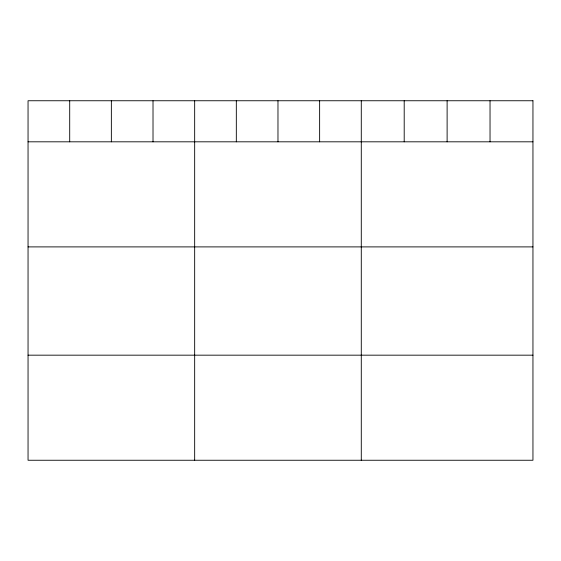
<?xml version="1.0" encoding="UTF-8"?>
<svg xmlns="http://www.w3.org/2000/svg" width="561" height="561" viewBox="0 0 561 561"><rect width="100%" height="100%" fill="white"/><g stroke="black" fill="none" stroke-linecap="round" stroke-linejoin="round"><path stroke-width="0.84" d="M28.05 141.814L532.95 141.814M28.05 246.896L532.95 246.896M28.05 355.169L532.95 355.169M490.034 100.749L490.034 141.814M447.117 100.749L447.117 141.814M404.201 100.749L404.201 141.814M361.284 100.749L361.284 460.251M319.63 100.749L319.63 141.814M277.976 100.749L277.976 141.814M236.321 100.749L236.321 141.814M194.667 100.749L194.667 460.251M153.013 100.749L153.013 141.814M111.359 100.749L111.359 141.814M69.704 100.749L69.704 141.814M532.95 100.749L28.05 100.749L28.05 460.251L532.95 460.251L532.95 100.749"/></g></svg>
